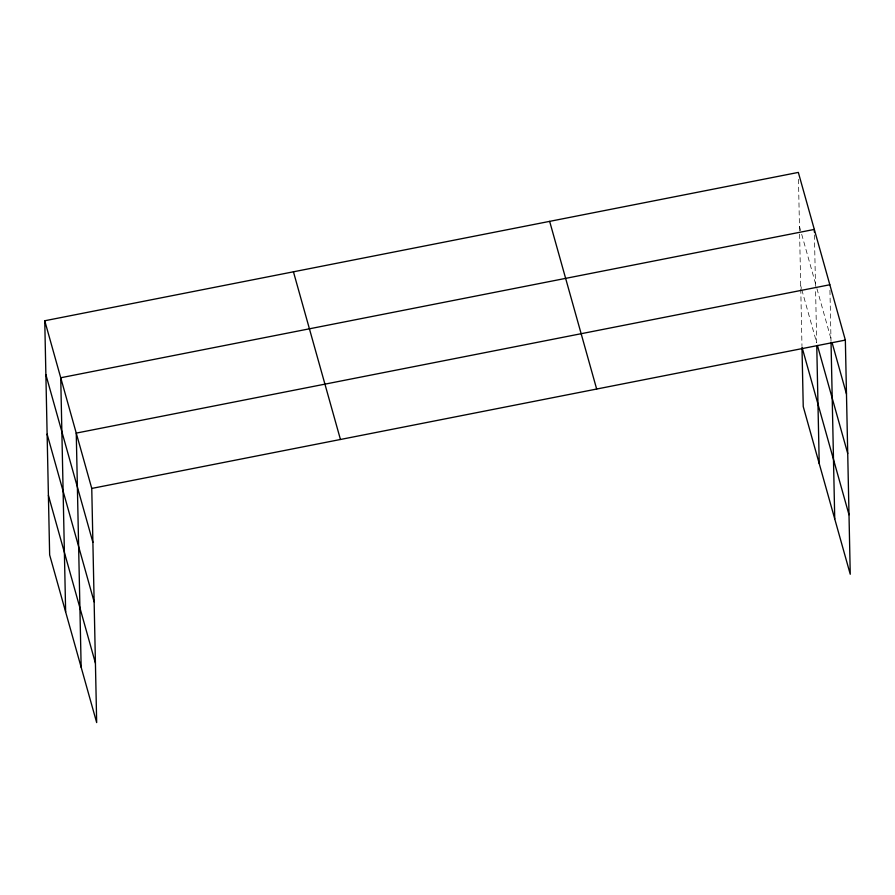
<?xml version="1.0" encoding="UTF-8"?>
<svg xmlns="http://www.w3.org/2000/svg" width="895" height="895" viewBox="0 0 895 895"><rect width="100%" height="100%" fill="white"/><g stroke="black" fill="none" stroke-linecap="round" stroke-linejoin="round"><path stroke-width="0.67" stroke-dasharray="4.47 3.36" d="M799.459 226.334L801.316 232.968M801.696 234.289L816.553 287.295M816.922 288.615L831.701 341.319M800.712 285.807L801.45 288.458M801.819 289.79L816.687 342.819L815.591 290.26M829.945 290.293L831.019 341.442M814.428 234.96L815.558 288.872M798.474 179.324L801.965 345.694"/><path stroke-width="1.34" d="M44.75 320.757L91.76 488.435L96.671 722.589L49.65 554.911L44.75 320.757L798.329 172.411L845.35 340.089L850.25 574.243L803.24 406.565L801.987 347.092L849.008 514.77M829.833 284.755L76.254 433.102L81.154 667.256M91.76 488.435L845.35 340.089M832.07 342.628L846.48 394.013M817.426 345.459L847.722 453.485M549.653 221.367L596.663 389.045M293.437 271.8L340.447 439.479M45.88 374.669L92.89 542.348M47.122 434.153L94.143 601.832M48.408 495.427L95.418 663.106M831.052 342.83L834.733 518.91M814.372 232.185L814.316 229.422L60.737 377.757L65.637 611.923M816.755 345.604L819.216 463.576"/></g></svg>
